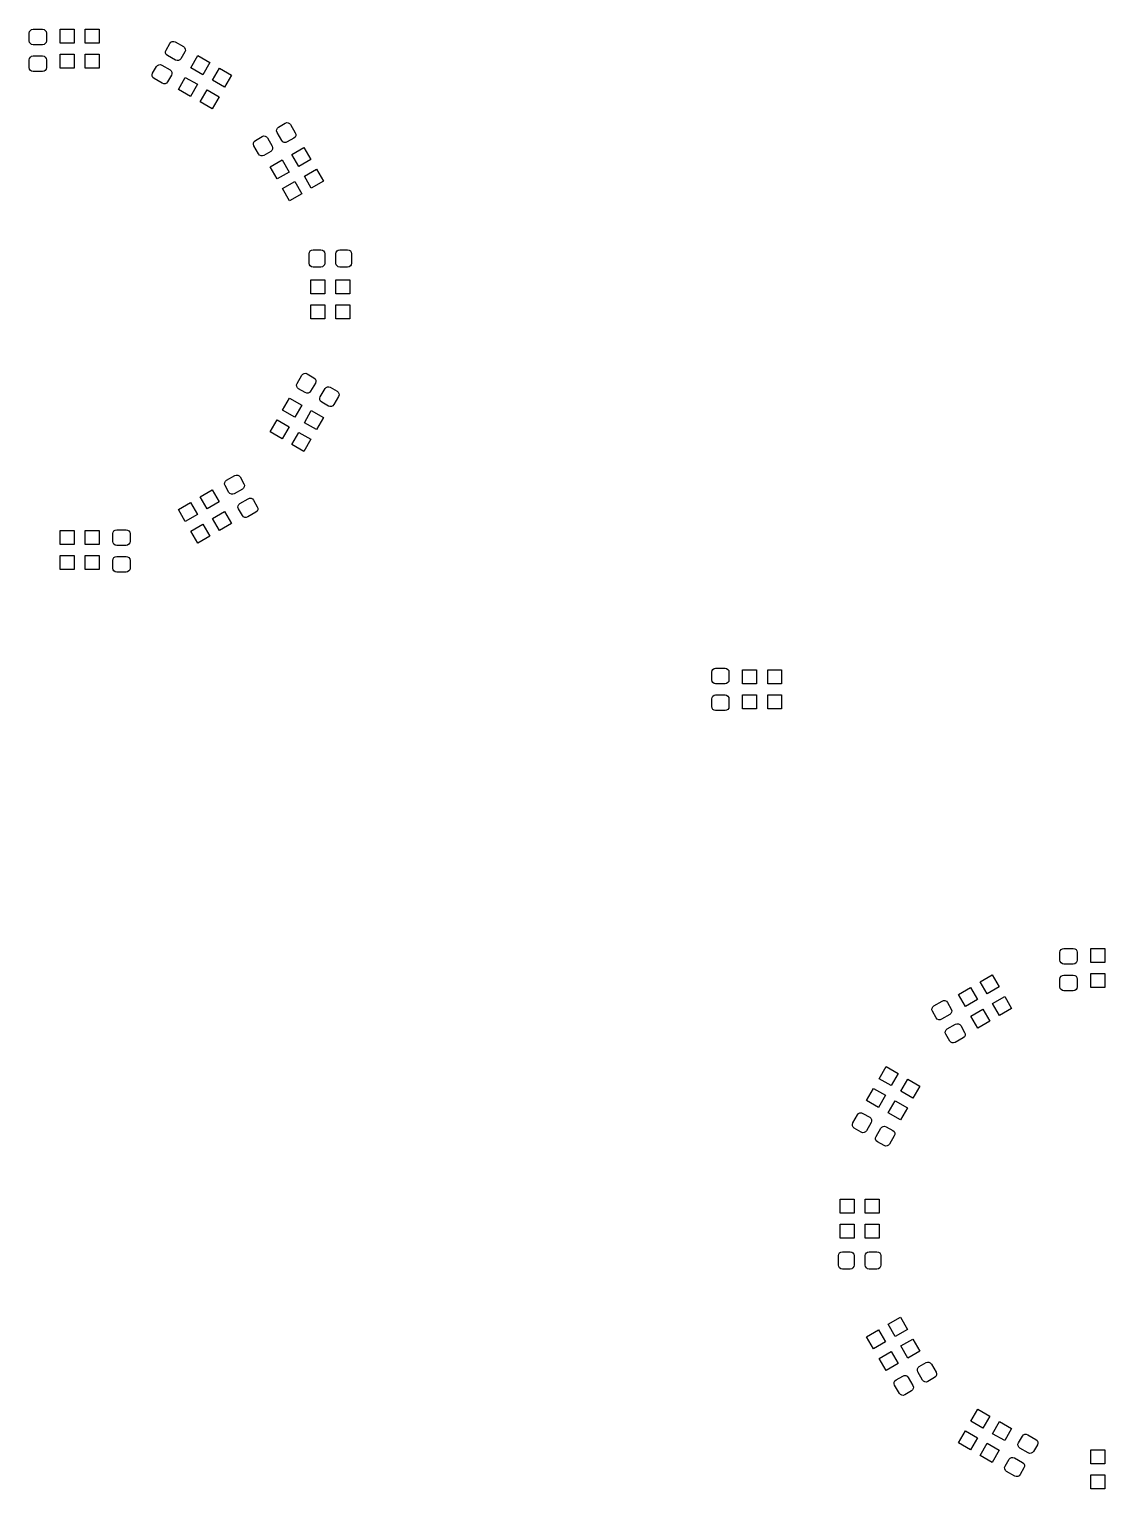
# Model space of a CAD drawing. Header units: millimetres. Extents: x 22 to 192, y -134 to -29.
# Drawn here: x 68.2 to 106.8, y -81.7 to -29.3 of the extents above; entities that cross this region are included whole.
import ezdxf

# ---------------------------------------------------------------- set-up
doc = ezdxf.new("R2010")
doc.units = ezdxf.units.MM
doc.layers.add('BLACK', color=250, linetype='CONTINUOUS')

msp = doc.modelspace()

# ---------------------------------------------------------------- linework, layer by layer
at = {"layer": 'BLACK', "linetype": 'CONTINUOUS'}
for p, q in [((68.200657, -29.386424), (68.231005, -29.341005)), ((68.231005, -29.341005), (68.276424, -29.310657)), ((68.276424, -29.310657), (68.33, -29.3)), ((68.33, -29.3), (68.67, -29.3)), ((68.67, -29.3), (68.723576, -29.310657)), ((68.723576, -29.310657), (68.768995, -29.341005)), ((68.768995, -29.341005), (68.799343, -29.386424)), ((69.3, -29.8), (69.3, -29.3)), ((69.3, -29.3), (69.8, -29.3)), ((69.8, -29.3), (69.8, -29.8)), ((70.2, -29.8), (70.2, -29.3)), ((70.2, -29.3), (70.7, -29.3)), ((70.7, -29.3), (70.7, -29.8)), ((68.19, -29.44), (68.200657, -29.386424)), ((68.19, -29.72), (68.19, -29.44)), ((68.200657, -29.773576), (68.19, -29.72)), ((68.231005, -29.818995), (68.200657, -29.773576)), ((68.276424, -29.849343), (68.231005, -29.818995)), ((68.33, -29.86), (68.276424, -29.849343)), ((68.67, -29.86), (68.33, -29.86)), ((68.723576, -29.849343), (68.67, -29.86)), ((68.768995, -29.818995), (68.723576, -29.849343)), ((68.799343, -29.773576), (68.768995, -29.818995)), ((68.799343, -29.386424), (68.81, -29.44)), ((68.81, -29.72), (68.799343, -29.773576)), ((68.81, -29.44), (68.81, -29.72)), ((69.8, -29.8), (69.3, -29.8)), ((70.7, -29.8), (70.2, -29.8)), ((73.101532, -30.050552), (73.241532, -29.808064)), ((73.241532, -29.808064), (73.277549, -29.766995)), ((73.277549, -29.766995), (73.326541, -29.742835)), ((73.326541, -29.742835), (73.381049, -29.739262)), ((73.381049, -29.739262), (73.432776, -29.756821)), ((73.432776, -29.756821), (73.727224, -29.926821)), ((68.19, -30.4), (68.200657, -30.346424)), ((68.200657, -30.346424), (68.231005, -30.301005)), ((68.231005, -30.301005), (68.276424, -30.270657)), ((68.276424, -30.270657), (68.33, -30.26)), ((68.33, -30.26), (68.67, -30.26)), ((68.67, -30.26), (68.723576, -30.270657)), ((68.723576, -30.270657), (68.768995, -30.301005)), ((68.768995, -30.301005), (68.799343, -30.346424)), ((68.799343, -30.346424), (68.81, -30.4)), ((69.3, -30.7), (69.3, -30.2)), ((69.3, -30.2), (69.8, -30.2)), ((69.8, -30.2), (69.8, -30.7)), ((70.2, -30.7), (70.2, -30.2)), ((70.2, -30.2), (70.7, -30.2)), ((70.7, -30.2), (70.7, -30.7)), ((73.083973, -30.102278), (73.101532, -30.050552)), ((73.087546, -30.156786), (73.083973, -30.102278)), ((73.111706, -30.205778), (73.087546, -30.156786)), ((73.152776, -30.241795), (73.111706, -30.205778)), ((73.447224, -30.411795), (73.152776, -30.241795)), ((73.638468, -30.360552), (73.602451, -30.401621)), ((73.778468, -30.118064), (73.638468, -30.360552)), ((73.727224, -29.926821), (73.768294, -29.962838)), ((73.768294, -29.962838), (73.792454, -30.01183)), ((73.796027, -30.066338), (73.778468, -30.118064)), ((73.792454, -30.01183), (73.796027, -30.066338)), ((73.993783, -30.682566), (74.243783, -30.249554)), ((74.243783, -30.249554), (74.676795, -30.499554)), ((68.19, -30.68), (68.19, -30.4)), ((68.200657, -30.733576), (68.19, -30.68)), ((68.231005, -30.778995), (68.200657, -30.733576)), ((68.276424, -30.809343), (68.231005, -30.778995)), ((68.33, -30.82), (68.276424, -30.809343)), ((68.67, -30.82), (68.33, -30.82)), ((68.723576, -30.809343), (68.67, -30.82)), ((68.768995, -30.778995), (68.723576, -30.809343)), ((68.799343, -30.733576), (68.768995, -30.778995)), ((68.81, -30.68), (68.799343, -30.733576)), ((68.81, -30.4), (68.81, -30.68)), ((69.8, -30.7), (69.3, -30.7)), ((70.7, -30.7), (70.2, -30.7)), ((72.603973, -30.933662), (72.621532, -30.881936)), ((72.621532, -30.881936), (72.761532, -30.639448)), ((72.761532, -30.639448), (72.797549, -30.598379)), ((72.797549, -30.598379), (72.846541, -30.574219)), ((72.846541, -30.574219), (72.901049, -30.570646)), ((72.901049, -30.570646), (72.952776, -30.588205)), ((72.952776, -30.588205), (73.247224, -30.758205)), ((73.247224, -30.758205), (73.288294, -30.794222)), ((73.288294, -30.794222), (73.312454, -30.843214)), ((73.316027, -30.897722), (73.298468, -30.949448)), ((73.312454, -30.843214), (73.316027, -30.897722)), ((73.498951, -30.429354), (73.447224, -30.411795)), ((73.553459, -30.425781), (73.498951, -30.429354)), ((73.602451, -30.401621), (73.553459, -30.425781)), ((74.426795, -30.932566), (73.993783, -30.682566)), ((74.676795, -30.499554), (74.426795, -30.932566)), ((74.773205, -31.132566), (75.023205, -30.699554)), ((75.023205, -30.699554), (75.456217, -30.949554)), ((72.607546, -30.98817), (72.603973, -30.933662)), ((72.631706, -31.037162), (72.607546, -30.98817)), ((72.672776, -31.073179), (72.631706, -31.037162)), ((72.967224, -31.243179), (72.672776, -31.073179)), ((73.018951, -31.260738), (72.967224, -31.243179)), ((73.073459, -31.257165), (73.018951, -31.260738)), ((73.122451, -31.233005), (73.073459, -31.257165)), ((73.158468, -31.191936), (73.122451, -31.233005)), ((73.298468, -30.949448), (73.158468, -31.191936)), ((73.543783, -31.461988), (73.793783, -31.028976)), ((73.793783, -31.028976), (74.226795, -31.278976)), ((74.226795, -31.278976), (73.976795, -31.711988)), ((75.206217, -31.382566), (74.773205, -31.132566)), ((75.456217, -30.949554), (75.206217, -31.382566)), ((73.976795, -31.711988), (73.543783, -31.461988)), ((74.323205, -31.911988), (74.573205, -31.478976)), ((74.756217, -32.161988), (74.323205, -31.911988)), ((74.573205, -31.478976), (75.006217, -31.728976)), ((75.006217, -31.728976), (74.756217, -32.161988)), ((77.070646, -32.951049), (77.074219, -32.896541)), ((77.088205, -33.002776), (77.070646, -32.951049)), ((77.074219, -32.896541), (77.098379, -32.847549)), ((77.258205, -33.297224), (77.088205, -33.002776)), ((77.098379, -32.847549), (77.139448, -32.811532)), ((77.139448, -32.811532), (77.381936, -32.671532)), ((77.381936, -32.671532), (77.433662, -32.653973)), ((77.433662, -32.653973), (77.48817, -32.657546)), ((77.48817, -32.657546), (77.537162, -32.681706)), ((77.537162, -32.681706), (77.573179, -32.722776)), ((77.573179, -32.722776), (77.743179, -33.017224)), ((76.239262, -33.431049), (76.242835, -33.376541)), ((76.256821, -33.482776), (76.239262, -33.431049)), ((76.242835, -33.376541), (76.266995, -33.327549)), ((76.426821, -33.777224), (76.256821, -33.482776)), ((76.266995, -33.327549), (76.308064, -33.291532)), ((76.308064, -33.291532), (76.550552, -33.151532)), ((76.550552, -33.151532), (76.602278, -33.133973)), ((76.602278, -33.133973), (76.656786, -33.137546)), ((76.656786, -33.137546), (76.705778, -33.161706)), ((76.705778, -33.161706), (76.741795, -33.202776)), ((76.741795, -33.202776), (76.911795, -33.497224)), ((76.911795, -33.497224), (76.929354, -33.548951)), ((77.294222, -33.338294), (77.258205, -33.297224)), ((77.343214, -33.362454), (77.294222, -33.338294)), ((77.397722, -33.366027), (77.343214, -33.362454)), ((77.449448, -33.348468), (77.397722, -33.366027)), ((77.691936, -33.208468), (77.449448, -33.348468)), ((77.733005, -33.172451), (77.691936, -33.208468)), ((77.757165, -33.123459), (77.733005, -33.172451)), ((77.743179, -33.017224), (77.760738, -33.068951)), ((77.760738, -33.068951), (77.757165, -33.123459)), ((76.462838, -33.818294), (76.426821, -33.777224)), ((76.51183, -33.842454), (76.462838, -33.818294)), ((76.566338, -33.846027), (76.51183, -33.842454)), ((76.618064, -33.828468), (76.566338, -33.846027)), ((76.860552, -33.688468), (76.618064, -33.828468)), ((76.838012, -34.243783), (77.271024, -33.993783)), ((76.901621, -33.652451), (76.860552, -33.688468)), ((76.925781, -33.603459), (76.901621, -33.652451)), ((76.929354, -33.548951), (76.925781, -33.603459)), ((77.271024, -33.993783), (77.521024, -34.426795)), ((77.617434, -33.793783), (78.050446, -33.543783)), ((77.867434, -34.226795), (77.617434, -33.793783)), ((78.300446, -33.976795), (77.867434, -34.226795)), ((78.050446, -33.543783), (78.300446, -33.976795)), ((77.088012, -34.676795), (76.838012, -34.243783)), ((77.521024, -34.426795), (77.088012, -34.676795)), ((78.067434, -34.573205), (78.500446, -34.323205)), ((78.317434, -35.006217), (78.067434, -34.573205)), ((78.500446, -34.323205), (78.750446, -34.756217)), ((77.288012, -35.023205), (77.721024, -34.773205)), ((77.538012, -35.456217), (77.288012, -35.023205)), ((77.721024, -34.773205), (77.971024, -35.206217)), ((78.750446, -34.756217), (78.317434, -35.006217)), ((77.971024, -35.206217), (77.538012, -35.456217)), ((78.24, -37.36), (78.250657, -37.306424)), ((78.24, -37.7), (78.24, -37.36)), ((78.250657, -37.753576), (78.24, -37.7)), ((78.250657, -37.306424), (78.281005, -37.261005)), ((78.281005, -37.261005), (78.326424, -37.230657)), ((78.326424, -37.230657), (78.38, -37.22)), ((78.38, -37.22), (78.66, -37.22)), ((78.66, -37.22), (78.713576, -37.230657)), ((78.713576, -37.230657), (78.758995, -37.261005)), ((78.758995, -37.261005), (78.789343, -37.306424)), ((78.789343, -37.306424), (78.8, -37.36)), ((78.8, -37.7), (78.789343, -37.753576)), ((78.8, -37.36), (78.8, -37.7)), ((79.2, -37.36), (79.210657, -37.306424)), ((79.2, -37.7), (79.2, -37.36)), ((79.210657, -37.753576), (79.2, -37.7)), ((79.210657, -37.306424), (79.241005, -37.261005)), ((79.241005, -37.261005), (79.286424, -37.230657)), ((79.286424, -37.230657), (79.34, -37.22)), ((79.34, -37.22), (79.62, -37.22)), ((79.62, -37.22), (79.673576, -37.230657)), ((79.673576, -37.230657), (79.718995, -37.261005)), ((79.718995, -37.261005), (79.749343, -37.306424)), ((79.749343, -37.306424), (79.76, -37.36)), ((79.76, -37.7), (79.749343, -37.753576)), ((79.76, -37.36), (79.76, -37.7)), ((78.281005, -37.798995), (78.250657, -37.753576)), ((78.326424, -37.829343), (78.281005, -37.798995)), ((78.38, -37.84), (78.326424, -37.829343)), ((78.66, -37.84), (78.38, -37.84)), ((78.713576, -37.829343), (78.66, -37.84)), ((78.758995, -37.798995), (78.713576, -37.829343)), ((78.789343, -37.753576), (78.758995, -37.798995)), ((79.241005, -37.798995), (79.210657, -37.753576)), ((79.286424, -37.829343), (79.241005, -37.798995)), ((79.34, -37.84), (79.286424, -37.829343)), ((79.62, -37.84), (79.34, -37.84)), ((79.673576, -37.829343), (79.62, -37.84)), ((79.718995, -37.798995), (79.673576, -37.829343)), ((79.749343, -37.753576), (79.718995, -37.798995)), ((78.3, -38.8), (78.3, -38.3)), ((78.3, -38.3), (78.8, -38.3)), ((78.8, -38.3), (78.8, -38.8)), ((79.2, -38.8), (79.2, -38.3)), ((79.2, -38.3), (79.7, -38.3)), ((79.7, -38.3), (79.7, -38.8)), ((78.8, -38.8), (78.3, -38.8)), ((78.3, -39.7), (78.3, -39.2)), ((78.3, -39.2), (78.8, -39.2)), ((78.8, -39.2), (78.8, -39.7)), ((79.7, -38.8), (79.2, -38.8)), ((79.2, -39.7), (79.2, -39.2)), ((79.2, -39.2), (79.7, -39.2)), ((79.7, -39.2), (79.7, -39.7)), ((78.8, -39.7), (78.3, -39.7)), ((79.7, -39.7), (79.2, -39.7)), ((77.806821, -42.017224), (77.976821, -41.722776)), ((77.976821, -41.722776), (78.012838, -41.681706)), ((78.012838, -41.681706), (78.06183, -41.657546)), ((78.06183, -41.657546), (78.116338, -41.653973)), ((78.116338, -41.653973), (78.168064, -41.671532)), ((78.168064, -41.671532), (78.410552, -41.811532)), ((78.410552, -41.811532), (78.451621, -41.847549)), ((78.451621, -41.847549), (78.475781, -41.896541)), ((78.475781, -41.896541), (78.479354, -41.951049)), ((77.789262, -42.068951), (77.806821, -42.017224)), ((77.792835, -42.123459), (77.789262, -42.068951)), ((77.816995, -42.172451), (77.792835, -42.123459)), ((77.858064, -42.208468), (77.816995, -42.172451)), ((78.100552, -42.348468), (77.858064, -42.208468)), ((78.152278, -42.366027), (78.100552, -42.348468)), ((78.206786, -42.362454), (78.152278, -42.366027)), ((78.255778, -42.338294), (78.206786, -42.362454)), ((78.291795, -42.297224), (78.255778, -42.338294)), ((78.461795, -42.002776), (78.291795, -42.297224)), ((78.479354, -41.951049), (78.461795, -42.002776)), ((78.638205, -42.497224), (78.808205, -42.202776)), ((78.808205, -42.202776), (78.844222, -42.161706)), ((78.844222, -42.161706), (78.893214, -42.137546)), ((78.893214, -42.137546), (78.947722, -42.133973)), ((78.947722, -42.133973), (78.999448, -42.151532)), ((78.999448, -42.151532), (79.241936, -42.291532)), ((79.241936, -42.291532), (79.283005, -42.327549)), ((79.283005, -42.327549), (79.307165, -42.376541)), ((79.310738, -42.431049), (79.293179, -42.482776)), ((79.307165, -42.376541), (79.310738, -42.431049)), ((77.288012, -42.976795), (77.538012, -42.543783)), ((77.538012, -42.543783), (77.971024, -42.793783)), ((77.971024, -42.793783), (77.721024, -43.226795)), ((78.620646, -42.548951), (78.638205, -42.497224)), ((78.624219, -42.603459), (78.620646, -42.548951)), ((78.648379, -42.652451), (78.624219, -42.603459)), ((78.689448, -42.688468), (78.648379, -42.652451)), ((78.931936, -42.828468), (78.689448, -42.688468)), ((78.983662, -42.846027), (78.931936, -42.828468)), ((79.03817, -42.842454), (78.983662, -42.846027)), ((79.087162, -42.818294), (79.03817, -42.842454)), ((79.123179, -42.777224), (79.087162, -42.818294)), ((79.293179, -42.482776), (79.123179, -42.777224)), ((76.838012, -43.756217), (77.088012, -43.323205)), ((77.088012, -43.323205), (77.521024, -43.573205)), ((77.721024, -43.226795), (77.288012, -42.976795)), ((78.067434, -43.426795), (78.317434, -42.993783)), ((78.500446, -43.676795), (78.067434, -43.426795)), ((78.317434, -42.993783), (78.750446, -43.243783)), ((78.750446, -43.243783), (78.500446, -43.676795)), ((77.271024, -44.006217), (76.838012, -43.756217)), ((77.521024, -43.573205), (77.271024, -44.006217)), ((77.617434, -44.206217), (77.867434, -43.773205)), ((77.867434, -43.773205), (78.300446, -44.023205)), ((78.050446, -44.456217), (77.617434, -44.206217)), ((78.300446, -44.023205), (78.050446, -44.456217)), ((75.203973, -45.633605), (75.207546, -45.579097)), ((75.207546, -45.579097), (75.231706, -45.530105)), ((75.231706, -45.530105), (75.272776, -45.494088)), ((75.272776, -45.494088), (75.567224, -45.324088)), ((75.567224, -45.324088), (75.618951, -45.306529)), ((75.618951, -45.306529), (75.673459, -45.310102)), ((75.673459, -45.310102), (75.722451, -45.334262)), ((75.722451, -45.334262), (75.758468, -45.375331)), ((75.758468, -45.375331), (75.898468, -45.617819)), ((74.323205, -46.088012), (74.756217, -45.838012)), ((74.573205, -46.521024), (74.323205, -46.088012)), ((74.756217, -45.838012), (75.006217, -46.271024)), ((75.221532, -45.685331), (75.203973, -45.633605)), ((75.361532, -45.927819), (75.221532, -45.685331)), ((75.397549, -45.968888), (75.361532, -45.927819)), ((75.446541, -45.993048), (75.397549, -45.968888)), ((75.501049, -45.996621), (75.446541, -45.993048)), ((75.552776, -45.979062), (75.501049, -45.996621)), ((75.847224, -45.809062), (75.552776, -45.979062)), ((75.888294, -45.773045), (75.847224, -45.809062)), ((75.912454, -45.724053), (75.888294, -45.773045)), ((75.898468, -45.617819), (75.916027, -45.669545)), ((75.916027, -45.669545), (75.912454, -45.724053)), ((73.543783, -46.538012), (73.976795, -46.288012)), ((73.793783, -46.971024), (73.543783, -46.538012)), ((73.976795, -46.288012), (74.226795, -46.721024)), ((75.006217, -46.271024), (74.573205, -46.521024)), ((74.773205, -46.867434), (75.206217, -46.617434)), ((75.206217, -46.617434), (75.456217, -47.050446)), ((75.683973, -46.464989), (75.687546, -46.410481)), ((75.701532, -46.516715), (75.683973, -46.464989)), ((75.687546, -46.410481), (75.711706, -46.361489)), ((75.841532, -46.759203), (75.701532, -46.516715)), ((75.711706, -46.361489), (75.752776, -46.325472)), ((75.752776, -46.325472), (76.047224, -46.155472)), ((76.047224, -46.155472), (76.098951, -46.137913)), ((76.098951, -46.137913), (76.153459, -46.141486)), ((76.153459, -46.141486), (76.202451, -46.165646)), ((76.202451, -46.165646), (76.238468, -46.206715)), ((76.238468, -46.206715), (76.378468, -46.449203)), ((76.368294, -46.604429), (76.327224, -46.640446)), ((76.392454, -46.555437), (76.368294, -46.604429)), ((76.378468, -46.449203), (76.396027, -46.500929)), ((76.396027, -46.500929), (76.392454, -46.555437)), ((74.226795, -46.721024), (73.793783, -46.971024)), ((73.993783, -47.317434), (74.426795, -47.067434)), ((74.426795, -47.067434), (74.676795, -47.500446)), ((75.023205, -47.300446), (74.773205, -46.867434)), ((75.456217, -47.050446), (75.023205, -47.300446)), ((75.877549, -46.800272), (75.841532, -46.759203)), ((75.926541, -46.824432), (75.877549, -46.800272)), ((75.981049, -46.828005), (75.926541, -46.824432)), ((76.032776, -46.810446), (75.981049, -46.828005)), ((76.327224, -46.640446), (76.032776, -46.810446)), ((69.3, -47.8), (69.3, -47.3)), ((69.3, -47.3), (69.8, -47.3)), ((69.8, -47.3), (69.8, -47.8)), ((70.2, -47.8), (70.2, -47.3)), ((70.2, -47.3), (70.7, -47.3)), ((70.7, -47.3), (70.7, -47.8)), ((71.19, -47.41), (71.200657, -47.356424)), ((71.19, -47.69), (71.19, -47.41)), ((71.200657, -47.356424), (71.231005, -47.311005)), ((71.231005, -47.311005), (71.276424, -47.280657)), ((71.276424, -47.280657), (71.33, -47.27)), ((71.33, -47.27), (71.67, -47.27)), ((71.67, -47.27), (71.723576, -47.280657)), ((71.723576, -47.280657), (71.768995, -47.311005)), ((71.768995, -47.311005), (71.799343, -47.356424)), ((71.799343, -47.356424), (71.81, -47.41)), ((71.81, -47.41), (71.81, -47.69)), ((74.243783, -47.750446), (73.993783, -47.317434)), ((74.676795, -47.500446), (74.243783, -47.750446)), ((69.8, -47.8), (69.3, -47.8)), ((69.3, -48.7), (69.3, -48.2)), ((69.3, -48.2), (69.8, -48.2)), ((69.8, -48.2), (69.8, -48.7)), ((70.7, -47.8), (70.2, -47.8)), ((70.2, -48.7), (70.2, -48.2)), ((70.2, -48.2), (70.7, -48.2)), ((70.7, -48.2), (70.7, -48.7)), ((71.200657, -47.743576), (71.19, -47.69)), ((71.231005, -47.788995), (71.200657, -47.743576)), ((71.276424, -47.819343), (71.231005, -47.788995)), ((71.33, -47.83), (71.276424, -47.819343)), ((71.67, -47.83), (71.33, -47.83)), ((71.723576, -47.819343), (71.67, -47.83)), ((71.768995, -47.788995), (71.723576, -47.819343)), ((71.799343, -47.743576), (71.768995, -47.788995)), ((71.81, -47.69), (71.799343, -47.743576)), ((69.8, -48.7), (69.3, -48.7)), ((70.7, -48.7), (70.2, -48.7)), ((71.19, -48.37), (71.200657, -48.316424)), ((71.19, -48.65), (71.19, -48.37)), ((71.200657, -48.703576), (71.19, -48.65)), ((71.200657, -48.316424), (71.231005, -48.271005)), ((71.231005, -48.748995), (71.200657, -48.703576)), ((71.231005, -48.271005), (71.276424, -48.240657)), ((71.276424, -48.240657), (71.33, -48.23)), ((71.33, -48.23), (71.67, -48.23)), ((71.67, -48.23), (71.723576, -48.240657)), ((71.723576, -48.240657), (71.768995, -48.271005)), ((71.768995, -48.271005), (71.799343, -48.316424)), ((71.799343, -48.703576), (71.768995, -48.748995)), ((71.799343, -48.316424), (71.81, -48.37)), ((71.81, -48.65), (71.799343, -48.703576)), ((71.81, -48.37), (71.81, -48.65)), ((71.276424, -48.779343), (71.231005, -48.748995)), ((71.33, -48.79), (71.276424, -48.779343)), ((71.67, -48.79), (71.33, -48.79)), ((71.723576, -48.779343), (71.67, -48.79)), ((71.768995, -48.748995), (71.723576, -48.779343)), ((92.69, -52.38), (92.700657, -52.326424)), ((92.69, -52.66), (92.69, -52.38)), ((92.700657, -52.326424), (92.731005, -52.281005)), ((92.731005, -52.281005), (92.776424, -52.250657)), ((92.776424, -52.250657), (92.83, -52.24)), ((92.83, -52.24), (93.17, -52.24)), ((93.17, -52.24), (93.223576, -52.250657)), ((93.223576, -52.250657), (93.268995, -52.281005)), ((93.268995, -52.281005), (93.299343, -52.326424)), ((93.299343, -52.326424), (93.31, -52.38)), ((93.31, -52.38), (93.31, -52.66)), ((93.8, -52.8), (93.8, -52.3)), ((93.8, -52.3), (94.3, -52.3)), ((94.3, -52.3), (94.3, -52.8)), ((94.7, -52.8), (94.7, -52.3)), ((94.7, -52.3), (95.2, -52.3)), ((95.2, -52.3), (95.2, -52.8)), ((92.700657, -52.713576), (92.69, -52.66)), ((92.731005, -52.758995), (92.700657, -52.713576)), ((92.776424, -52.789343), (92.731005, -52.758995)), ((92.83, -52.8), (92.776424, -52.789343)), ((93.17, -52.8), (92.83, -52.8)), ((93.223576, -52.789343), (93.17, -52.8)), ((93.268995, -52.758995), (93.223576, -52.789343)), ((93.299343, -52.713576), (93.268995, -52.758995)), ((93.31, -52.66), (93.299343, -52.713576)), ((94.3, -52.8), (93.8, -52.8)), ((95.2, -52.8), (94.7, -52.8)), ((92.69, -53.34), (92.700657, -53.286424)), ((92.69, -53.62), (92.69, -53.34)), ((92.700657, -53.286424), (92.731005, -53.241005)), ((92.731005, -53.241005), (92.776424, -53.210657)), ((92.776424, -53.210657), (92.83, -53.2)), ((92.83, -53.2), (93.17, -53.2)), ((93.17, -53.2), (93.223576, -53.210657)), ((93.223576, -53.210657), (93.268995, -53.241005)), ((93.268995, -53.241005), (93.299343, -53.286424)), ((93.299343, -53.286424), (93.31, -53.34)), ((93.31, -53.34), (93.31, -53.62)), ((93.8, -53.7), (93.8, -53.2)), ((93.8, -53.2), (94.3, -53.2)), ((94.3, -53.2), (94.3, -53.7)), ((94.7, -53.7), (94.7, -53.2)), ((94.7, -53.2), (95.2, -53.2)), ((95.2, -53.2), (95.2, -53.7)), ((92.700657, -53.673576), (92.69, -53.62)), ((92.731005, -53.718995), (92.700657, -53.673576)), ((92.776424, -53.749343), (92.731005, -53.718995)), ((92.83, -53.76), (92.776424, -53.749343)), ((93.17, -53.76), (92.83, -53.76)), ((93.223576, -53.749343), (93.17, -53.76)), ((93.268995, -53.718995), (93.223576, -53.749343)), ((93.299343, -53.673576), (93.268995, -53.718995)), ((93.31, -53.62), (93.299343, -53.673576)), ((94.3, -53.7), (93.8, -53.7)), ((95.2, -53.7), (94.7, -53.7)), ((105.200657, -62.386424), (105.231005, -62.341005)), ((105.231005, -62.341005), (105.276424, -62.310657)), ((105.276424, -62.310657), (105.33, -62.3)), ((105.33, -62.3), (105.67, -62.3)), ((105.67, -62.3), (105.723576, -62.310657)), ((105.723576, -62.310657), (105.768995, -62.341005)), ((105.768995, -62.341005), (105.799343, -62.386424)), ((106.3, -62.8), (106.3, -62.3)), ((106.3, -62.3), (106.8, -62.3)), ((106.8, -62.3), (106.8, -62.8)), ((105.19, -62.44), (105.200657, -62.386424)), ((105.19, -62.72), (105.19, -62.44)), ((105.200657, -62.773576), (105.19, -62.72)), ((105.231005, -62.818995), (105.200657, -62.773576)), ((105.276424, -62.849343), (105.231005, -62.818995)), ((105.33, -62.86), (105.276424, -62.849343)), ((105.67, -62.86), (105.33, -62.86)), ((105.723576, -62.849343), (105.67, -62.86)), ((105.768995, -62.818995), (105.723576, -62.849343)), ((105.799343, -62.773576), (105.768995, -62.818995)), ((105.799343, -62.386424), (105.81, -62.44)), ((105.81, -62.72), (105.799343, -62.773576)), ((105.81, -62.44), (105.81, -62.72)), ((106.8, -62.8), (106.3, -62.8)), ((102.323205, -63.499554), (102.756217, -63.249554)), ((102.756217, -63.249554), (103.006217, -63.682566)), ((105.19, -63.4), (105.200657, -63.346424)), ((105.19, -63.68), (105.19, -63.4)), ((105.200657, -63.346424), (105.231005, -63.301005)), ((105.231005, -63.301005), (105.276424, -63.270657)), ((105.276424, -63.270657), (105.33, -63.26)), ((105.33, -63.26), (105.67, -63.26)), ((105.67, -63.26), (105.723576, -63.270657)), ((105.723576, -63.270657), (105.768995, -63.301005)), ((105.768995, -63.301005), (105.799343, -63.346424)), ((105.799343, -63.346424), (105.81, -63.4)), ((105.81, -63.4), (105.81, -63.68)), ((106.3, -63.7), (106.3, -63.2)), ((106.3, -63.2), (106.8, -63.2)), ((106.8, -63.2), (106.8, -63.7)), ((101.543783, -63.949554), (101.976795, -63.699554)), ((101.976795, -63.699554), (102.226795, -64.132566)), ((102.573205, -63.932566), (102.323205, -63.499554)), ((103.006217, -63.682566), (102.573205, -63.932566)), ((105.200657, -63.733576), (105.19, -63.68)), ((105.231005, -63.778995), (105.200657, -63.733576)), ((105.276424, -63.809343), (105.231005, -63.778995)), ((105.33, -63.82), (105.276424, -63.809343)), ((105.67, -63.82), (105.33, -63.82)), ((105.723576, -63.809343), (105.67, -63.82)), ((105.768995, -63.778995), (105.723576, -63.809343)), ((105.799343, -63.733576), (105.768995, -63.778995)), ((105.81, -63.68), (105.799343, -63.733576)), ((106.8, -63.7), (106.3, -63.7)), ((100.593973, -64.499071), (100.597546, -64.444563)), ((100.597546, -64.444563), (100.621706, -64.395571)), ((100.621706, -64.395571), (100.662776, -64.359554)), ((100.662776, -64.359554), (100.957224, -64.189554)), ((100.957224, -64.189554), (101.008951, -64.171995)), ((101.008951, -64.171995), (101.063459, -64.175568)), ((101.063459, -64.175568), (101.112451, -64.199728)), ((101.112451, -64.199728), (101.148468, -64.240797)), ((101.148468, -64.240797), (101.288468, -64.483285)), ((101.793783, -64.382566), (101.543783, -63.949554)), ((102.226795, -64.132566), (101.793783, -64.382566)), ((102.773205, -64.278976), (103.206217, -64.028976)), ((103.023205, -64.711988), (102.773205, -64.278976)), ((103.206217, -64.028976), (103.456217, -64.461988)), ((100.611532, -64.550797), (100.593973, -64.499071)), ((100.751532, -64.793285), (100.611532, -64.550797)), ((100.787549, -64.834354), (100.751532, -64.793285)), ((100.836541, -64.858514), (100.787549, -64.834354)), ((100.891049, -64.862087), (100.836541, -64.858514)), ((100.942776, -64.844528), (100.891049, -64.862087)), ((101.237224, -64.674528), (100.942776, -64.844528)), ((101.278294, -64.638511), (101.237224, -64.674528)), ((101.302454, -64.589519), (101.278294, -64.638511)), ((101.288468, -64.483285), (101.306027, -64.535011)), ((101.306027, -64.535011), (101.302454, -64.589519)), ((101.993783, -64.728976), (102.426795, -64.478976)), ((102.243783, -65.161988), (101.993783, -64.728976)), ((102.676795, -64.911988), (102.243783, -65.161988)), ((102.426795, -64.478976), (102.676795, -64.911988)), ((103.456217, -64.461988), (103.023205, -64.711988)), ((101.073973, -65.330455), (101.077546, -65.275947)), ((101.091532, -65.382181), (101.073973, -65.330455)), ((101.077546, -65.275947), (101.101706, -65.226955)), ((101.231532, -65.624669), (101.091532, -65.382181)), ((101.101706, -65.226955), (101.142776, -65.190938)), ((101.142776, -65.190938), (101.437224, -65.020938)), ((101.437224, -65.020938), (101.488951, -65.003379)), ((101.488951, -65.003379), (101.543459, -65.006952)), ((101.543459, -65.006952), (101.592451, -65.031112)), ((101.592451, -65.031112), (101.628468, -65.072181)), ((101.628468, -65.072181), (101.768468, -65.314669)), ((101.758294, -65.469895), (101.717224, -65.505912)), ((101.782454, -65.420903), (101.758294, -65.469895)), ((101.768468, -65.314669), (101.786027, -65.366395)), ((101.786027, -65.366395), (101.782454, -65.420903)), ((101.267549, -65.665738), (101.231532, -65.624669)), ((101.316541, -65.689898), (101.267549, -65.665738)), ((101.371049, -65.693471), (101.316541, -65.689898)), ((101.422776, -65.675912), (101.371049, -65.693471)), ((101.717224, -65.505912), (101.422776, -65.675912)), ((98.699554, -66.976795), (98.949554, -66.543783)), ((98.949554, -66.543783), (99.382566, -66.793783)), ((99.132566, -67.226795), (98.699554, -66.976795)), ((99.382566, -66.793783), (99.132566, -67.226795)), ((99.478976, -67.426795), (99.728976, -66.993783)), ((99.728976, -66.993783), (100.161988, -67.243783)), ((98.249554, -67.756217), (98.499554, -67.323205)), ((98.499554, -67.323205), (98.932566, -67.573205)), ((98.932566, -67.573205), (98.682566, -68.006217)), ((99.911988, -67.676795), (99.478976, -67.426795)), ((100.161988, -67.243783), (99.911988, -67.676795)), ((98.682566, -68.006217), (98.249554, -67.756217)), ((99.028976, -68.206217), (99.278976, -67.773205)), ((99.278976, -67.773205), (99.711988, -68.023205)), ((99.711988, -68.023205), (99.461988, -68.456217)), ((97.739262, -68.618951), (97.756821, -68.567224)), ((97.742835, -68.673459), (97.739262, -68.618951)), ((97.756821, -68.567224), (97.926821, -68.272776)), ((97.926821, -68.272776), (97.962838, -68.231706)), ((97.962838, -68.231706), (98.01183, -68.207546)), ((98.01183, -68.207546), (98.066338, -68.203973)), ((98.066338, -68.203973), (98.118064, -68.221532)), ((98.118064, -68.221532), (98.360552, -68.361532)), ((98.411795, -68.552776), (98.241795, -68.847224)), ((98.360552, -68.361532), (98.401621, -68.397549)), ((98.401621, -68.397549), (98.425781, -68.446541)), ((98.429354, -68.501049), (98.411795, -68.552776)), ((98.425781, -68.446541), (98.429354, -68.501049)), ((99.461988, -68.456217), (99.028976, -68.206217)), ((97.766995, -68.722451), (97.742835, -68.673459)), ((97.808064, -68.758468), (97.766995, -68.722451)), ((98.050552, -68.898468), (97.808064, -68.758468)), ((98.102278, -68.916027), (98.050552, -68.898468)), ((98.156786, -68.912454), (98.102278, -68.916027)), ((98.205778, -68.888294), (98.156786, -68.912454)), ((98.241795, -68.847224), (98.205778, -68.888294)), ((98.570646, -69.098951), (98.588205, -69.047224)), ((98.574219, -69.153459), (98.570646, -69.098951)), ((98.598379, -69.202451), (98.574219, -69.153459)), ((98.588205, -69.047224), (98.758205, -68.752776)), ((98.758205, -68.752776), (98.794222, -68.711706)), ((98.794222, -68.711706), (98.843214, -68.687546)), ((98.843214, -68.687546), (98.897722, -68.683973)), ((98.897722, -68.683973), (98.949448, -68.701532)), ((98.949448, -68.701532), (99.191936, -68.841532)), ((99.243179, -69.032776), (99.073179, -69.327224)), ((99.191936, -68.841532), (99.233005, -68.877549)), ((99.233005, -68.877549), (99.257165, -68.926541)), ((99.260738, -68.981049), (99.243179, -69.032776)), ((99.257165, -68.926541), (99.260738, -68.981049)), ((98.639448, -69.238468), (98.598379, -69.202451)), ((98.881936, -69.378468), (98.639448, -69.238468)), ((98.933662, -69.396027), (98.881936, -69.378468)), ((98.98817, -69.392454), (98.933662, -69.396027)), ((99.037162, -69.368294), (98.98817, -69.392454)), ((99.073179, -69.327224), (99.037162, -69.368294)), ((97.3, -71.8), (97.3, -71.3)), ((97.3, -71.3), (97.8, -71.3)), ((97.8, -71.3), (97.8, -71.8)), ((98.2, -71.8), (98.2, -71.3)), ((98.2, -71.3), (98.7, -71.3)), ((98.7, -71.3), (98.7, -71.8)), ((97.8, -71.8), (97.3, -71.8)), ((97.3, -72.7), (97.3, -72.2)), ((97.3, -72.2), (97.8, -72.2)), ((97.8, -72.2), (97.8, -72.7)), ((98.7, -71.8), (98.2, -71.8)), ((98.2, -72.7), (98.2, -72.2)), ((98.2, -72.2), (98.7, -72.2)), ((98.7, -72.2), (98.7, -72.7)), ((97.8, -72.7), (97.3, -72.7)), ((98.7, -72.7), (98.2, -72.7)), ((97.24, -73.33), (97.250657, -73.276424)), ((97.24, -73.67), (97.24, -73.33)), ((97.250657, -73.276424), (97.281005, -73.231005)), ((97.281005, -73.231005), (97.326424, -73.200657)), ((97.326424, -73.200657), (97.38, -73.19)), ((97.38, -73.19), (97.66, -73.19)), ((97.66, -73.19), (97.713576, -73.200657)), ((97.713576, -73.200657), (97.758995, -73.231005)), ((97.758995, -73.231005), (97.789343, -73.276424)), ((97.789343, -73.276424), (97.8, -73.33)), ((97.8, -73.33), (97.8, -73.67)), ((98.2, -73.33), (98.210657, -73.276424)), ((98.2, -73.67), (98.2, -73.33)), ((98.210657, -73.276424), (98.241005, -73.231005)), ((98.241005, -73.231005), (98.286424, -73.200657)), ((98.286424, -73.200657), (98.34, -73.19)), ((98.34, -73.19), (98.62, -73.19)), ((98.62, -73.19), (98.673576, -73.200657)), ((98.673576, -73.200657), (98.718995, -73.231005)), ((98.718995, -73.231005), (98.749343, -73.276424)), ((98.749343, -73.276424), (98.76, -73.33)), ((98.76, -73.33), (98.76, -73.67)), ((97.250657, -73.723576), (97.24, -73.67)), ((97.281005, -73.768995), (97.250657, -73.723576)), ((97.326424, -73.799343), (97.281005, -73.768995)), ((97.38, -73.81), (97.326424, -73.799343)), ((97.66, -73.81), (97.38, -73.81)), ((97.713576, -73.799343), (97.66, -73.81)), ((97.758995, -73.768995), (97.713576, -73.799343)), ((97.789343, -73.723576), (97.758995, -73.768995)), ((97.8, -73.67), (97.789343, -73.723576)), ((98.210657, -73.723576), (98.2, -73.67)), ((98.241005, -73.768995), (98.210657, -73.723576)), ((98.286424, -73.799343), (98.241005, -73.768995)), ((98.34, -73.81), (98.286424, -73.799343)), ((98.62, -73.81), (98.34, -73.81)), ((98.673576, -73.799343), (98.62, -73.81)), ((98.718995, -73.768995), (98.673576, -73.799343)), ((98.749343, -73.723576), (98.718995, -73.768995)), ((98.76, -73.67), (98.749343, -73.723576)), ((99.028976, -75.793783), (99.461988, -75.543783)), ((99.278976, -76.226795), (99.028976, -75.793783)), ((99.711988, -75.976795), (99.278976, -76.226795)), ((99.461988, -75.543783), (99.711988, -75.976795)), ((98.249554, -76.243783), (98.682566, -75.993783)), ((98.499554, -76.676795), (98.249554, -76.243783)), ((98.932566, -76.426795), (98.499554, -76.676795)), ((98.682566, -75.993783), (98.932566, -76.426795)), ((99.478976, -76.573205), (99.911988, -76.323205)), ((99.911988, -76.323205), (100.161988, -76.756217)), ((98.699554, -77.023205), (99.132566, -76.773205)), ((98.949554, -77.456217), (98.699554, -77.023205)), ((99.132566, -76.773205), (99.382566, -77.206217)), ((99.728976, -77.006217), (99.478976, -76.573205)), ((100.161988, -76.756217), (99.728976, -77.006217)), ((99.382566, -77.206217), (98.949554, -77.456217)), ((100.070646, -77.451049), (100.074219, -77.396541)), ((100.088205, -77.502776), (100.070646, -77.451049)), ((100.074219, -77.396541), (100.098379, -77.347549)), ((100.258205, -77.797224), (100.088205, -77.502776)), ((100.098379, -77.347549), (100.139448, -77.311532)), ((100.139448, -77.311532), (100.381936, -77.171532)), ((100.381936, -77.171532), (100.433662, -77.153973)), ((100.433662, -77.153973), (100.48817, -77.157546)), ((100.48817, -77.157546), (100.537162, -77.181706)), ((100.537162, -77.181706), (100.573179, -77.222776)), ((100.573179, -77.222776), (100.743179, -77.517224)), ((100.743179, -77.517224), (100.760738, -77.568951)), ((99.239262, -77.931049), (99.242835, -77.876541)), ((99.256821, -77.982776), (99.239262, -77.931049)), ((99.242835, -77.876541), (99.266995, -77.827549)), ((99.426821, -78.277224), (99.256821, -77.982776)), ((99.266995, -77.827549), (99.308064, -77.791532)), ((99.308064, -77.791532), (99.550552, -77.651532)), ((99.550552, -77.651532), (99.602278, -77.633973)), ((99.602278, -77.633973), (99.656786, -77.637546)), ((99.656786, -77.637546), (99.705778, -77.661706)), ((99.705778, -77.661706), (99.741795, -77.702776)), ((99.741795, -77.702776), (99.911795, -77.997224)), ((99.911795, -77.997224), (99.929354, -78.048951)), ((99.929354, -78.048951), (99.925781, -78.103459)), ((100.294222, -77.838294), (100.258205, -77.797224)), ((100.343214, -77.862454), (100.294222, -77.838294)), ((100.397722, -77.866027), (100.343214, -77.862454)), ((100.449448, -77.848468), (100.397722, -77.866027)), ((100.691936, -77.708468), (100.449448, -77.848468)), ((100.733005, -77.672451), (100.691936, -77.708468)), ((100.757165, -77.623459), (100.733005, -77.672451)), ((100.760738, -77.568951), (100.757165, -77.623459)), ((99.462838, -78.318294), (99.426821, -78.277224)), ((99.51183, -78.342454), (99.462838, -78.318294)), ((99.566338, -78.346027), (99.51183, -78.342454)), ((99.618064, -78.328468), (99.566338, -78.346027)), ((99.860552, -78.188468), (99.618064, -78.328468)), ((99.901621, -78.152451), (99.860552, -78.188468)), ((99.925781, -78.103459), (99.901621, -78.152451)), ((101.993783, -79.271024), (102.243783, -78.838012)), ((102.243783, -78.838012), (102.676795, -79.088012)), ((102.676795, -79.088012), (102.426795, -79.521024)), ((101.543783, -80.050446), (101.793783, -79.617434)), ((101.793783, -79.617434), (102.226795, -79.867434)), ((102.426795, -79.521024), (101.993783, -79.271024)), ((102.773205, -79.721024), (103.023205, -79.288012)), ((103.023205, -79.288012), (103.456217, -79.538012)), ((103.456217, -79.538012), (103.206217, -79.971024)), ((101.976795, -80.300446), (101.543783, -80.050446)), ((102.226795, -79.867434), (101.976795, -80.300446)), ((102.323205, -80.500446), (102.573205, -80.067434)), ((102.573205, -80.067434), (103.006217, -80.317434)), ((103.206217, -79.971024), (102.773205, -79.721024)), ((103.683973, -80.102278), (103.701532, -80.050552)), ((103.687546, -80.156786), (103.683973, -80.102278)), ((103.711706, -80.205778), (103.687546, -80.156786)), ((103.701532, -80.050552), (103.841532, -79.808064)), ((103.841532, -79.808064), (103.877549, -79.766995)), ((103.877549, -79.766995), (103.926541, -79.742835)), ((103.926541, -79.742835), (103.981049, -79.739262)), ((103.981049, -79.739262), (104.032776, -79.756821)), ((104.032776, -79.756821), (104.327224, -79.926821)), ((104.378468, -80.118064), (104.238468, -80.360552)), ((104.327224, -79.926821), (104.368294, -79.962838)), ((104.368294, -79.962838), (104.392454, -80.01183)), ((104.396027, -80.066338), (104.378468, -80.118064)), ((104.392454, -80.01183), (104.396027, -80.066338)), ((102.756217, -80.750446), (102.323205, -80.500446)), ((103.006217, -80.317434), (102.756217, -80.750446)), ((103.221532, -80.881936), (103.361532, -80.639448)), ((103.361532, -80.639448), (103.397549, -80.598379)), ((103.397549, -80.598379), (103.446541, -80.574219)), ((103.446541, -80.574219), (103.501049, -80.570646)), ((103.501049, -80.570646), (103.552776, -80.588205)), ((103.552776, -80.588205), (103.847224, -80.758205)), ((103.752776, -80.241795), (103.711706, -80.205778)), ((104.047224, -80.411795), (103.752776, -80.241795)), ((104.098951, -80.429354), (104.047224, -80.411795)), ((104.153459, -80.425781), (104.098951, -80.429354)), ((104.202451, -80.401621), (104.153459, -80.425781)), ((104.238468, -80.360552), (104.202451, -80.401621)), ((106.3, -80.8), (106.3, -80.3)), ((106.3, -80.3), (106.8, -80.3)), ((106.8, -80.3), (106.8, -80.8)), ((103.203973, -80.933662), (103.221532, -80.881936)), ((103.207546, -80.98817), (103.203973, -80.933662)), ((103.231706, -81.037162), (103.207546, -80.98817)), ((103.272776, -81.073179), (103.231706, -81.037162)), ((103.567224, -81.243179), (103.272776, -81.073179)), ((103.758468, -81.191936), (103.722451, -81.233005)), ((103.898468, -80.949448), (103.758468, -81.191936)), ((103.847224, -80.758205), (103.888294, -80.794222)), ((103.888294, -80.794222), (103.912454, -80.843214)), ((103.916027, -80.897722), (103.898468, -80.949448)), ((103.912454, -80.843214), (103.916027, -80.897722)), ((106.8, -80.8), (106.3, -80.8)), ((106.3, -81.7), (106.3, -81.2)), ((106.3, -81.2), (106.8, -81.2)), ((106.8, -81.2), (106.8, -81.7)), ((103.618951, -81.260738), (103.567224, -81.243179)), ((103.673459, -81.257165), (103.618951, -81.260738)), ((103.722451, -81.233005), (103.673459, -81.257165)), ((106.8, -81.7), (106.3, -81.7))]:
    msp.add_line(p, q, dxfattribs=at)

doc.saveas('drawing.dxf')
